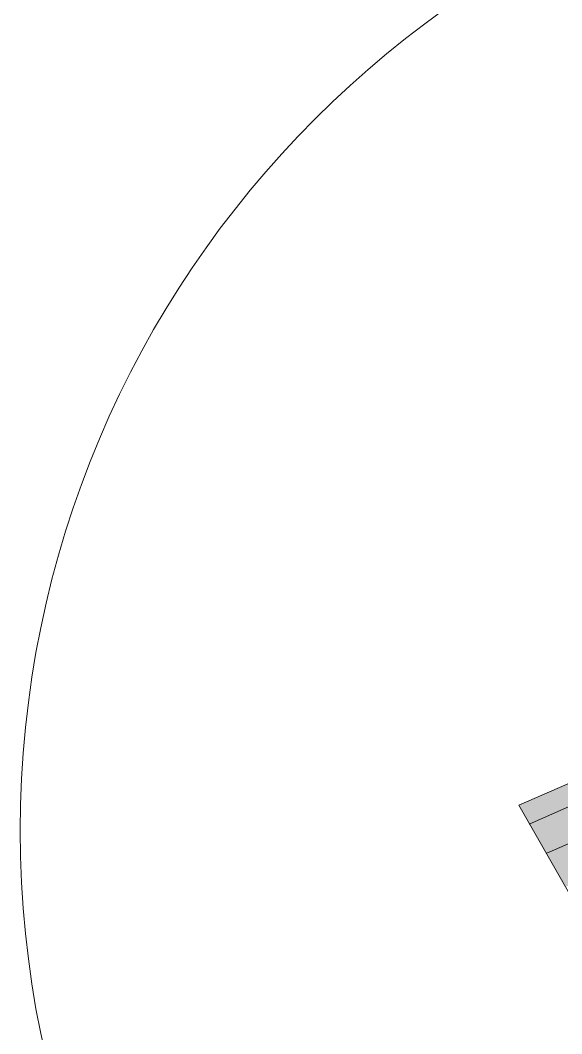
# Model space of a CAD drawing. Header units: metres. Extents: x 3162.2 to 3239.3, y 1435.1 to 1475.8.
# Drawn here: x 3190.657 to 3191.014, y 1452.494 to 1453.161 of the extents above; entities that cross this region are included whole.
import ezdxf

# ---------------------------------------------------------------- set-up
doc = ezdxf.new("R2010")
doc.units = ezdxf.units.M
doc.layers.add('PDF2_Geometry', color=7, linetype='Continuous')
doc.layers.add('PDF2_Solid Fills', color=7, linetype='Continuous', true_color=0x636466)

msp = doc.modelspace()

# ---------------------------------------------------------------- linework, layer by layer
at = {"layer": 'PDF2_Geometry', "lineweight": 0}
for points in [[(3191.21137, 1452.63912), (3191.19502, 1452.64874), (3191.21618, 1452.6574), (3191.0248, 1452.57565), (3191.21618, 1452.6574), (3191.0248, 1452.57565), (3190.98537, 1452.64489), (3191.19118, 1452.73433), (3190.98537, 1452.64489), (3191.19118, 1452.73433)], [(3191.00365, 1452.61316), (3191.26811, 1452.72856)], [(3190.99211, 1452.63239), (3191.20175, 1452.72471)]]:
    msp.add_lwpolyline(points, dxfattribs=at)
for points in [[(3191.26811, 1452.72856), (3191.00365, 1452.61316)], [(3191.20175, 1452.72471), (3190.99211, 1452.63239)]]:
    msp.add_lwpolyline(points, close=True, dxfattribs=at)
at = {"layer": 'PDF2_Geometry', "color": 150, "lineweight": 0, "true_color": 0x007fff}
msp.add_circle((3191.31956, 1452.62807), 0.66212, dxfattribs=at)
at = {"layer": 'PDF2_Solid Fills', "color": 3, "transparency": 33554559}
for points in [[(3191.08635, 1452.68913), (3191.01999, 1452.64489), (3190.98537, 1452.64489)], [(3190.98537, 1452.64489), (3191.01999, 1452.64489), (3190.99211, 1452.63239)], [(3191.01999, 1452.64489), (3191.04885, 1452.63239), (3190.99211, 1452.63239)], [(3190.99211, 1452.63239), (3191.04885, 1452.63239), (3191.00365, 1452.61316)], [(3191.04885, 1452.63239), (3191.06616, 1452.61316), (3191.00365, 1452.61316)], [(3191.00365, 1452.61316), (3191.06616, 1452.61316), (3191.01615, 1452.59104)]]:
    msp.add_solid(points, dxfattribs=at)

doc.saveas('drawing.dxf')
